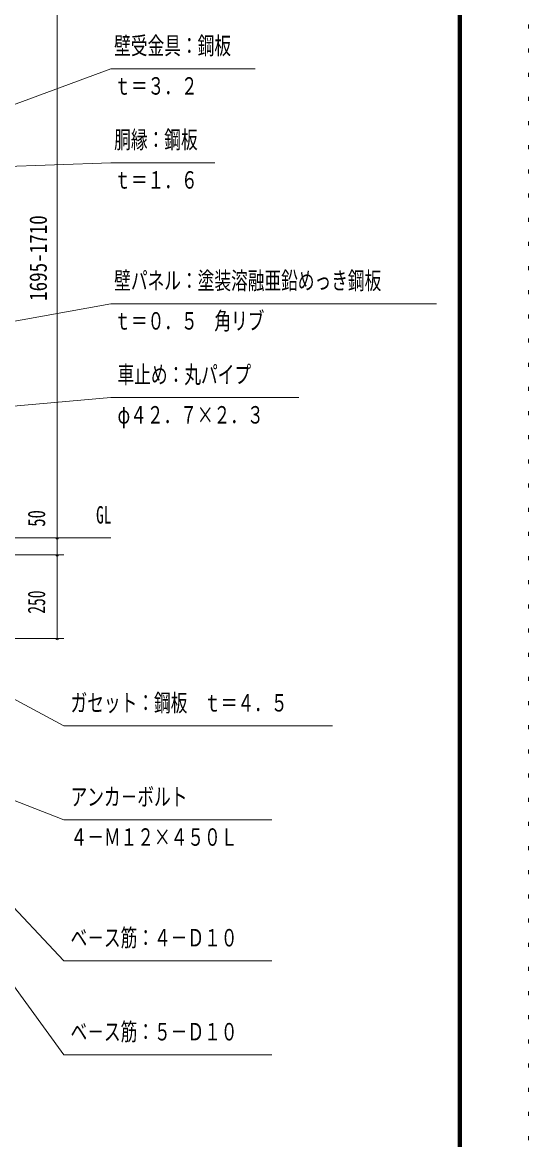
# Model space of a CAD drawing. Units: millimetres, scale not verified. Extents: x -26656 to 26658, y -10500 to 10500.
# Drawn here: x 22888 to 26658, y -3387 to 4936 of the extents above; entities that cross this region are included whole.
import ezdxf
from ezdxf.enums import TextEntityAlignment as Align

# ---------------------------------------------------------------- set-up
doc = ezdxf.new("R2010")
doc.units = ezdxf.units.MM
doc.header["$LTSCALE"] = 60
doc.linetypes.add('USER4', pattern=[3, 0.5, -2.5])
for name, color, linetype, lineweight in [('0-A_2-52DIM', 3, 'Continuous', 18), ('0-C_F-F', 5, 'Continuous', 18), ('0-D_F-E_J_ADD', 5, 'USER4', 18)]:
    doc.layers.add(name, color=color, linetype=linetype, lineweight=lineweight)
doc.styles.add('ＭＳ ゴシック', font='')
doc.styles.get('ＭＳ ゴシック').set_extended_font_data('MS Gothic')

msp = doc.modelspace()

# ---------------------------------------------------------------- linework, layer by layer
at = {"layer": '0-A_2-52DIM'}
for p, q in [((23146.84, 344.93), (23146.84, 5797.43)), ((23546.84, 4589.93), (21621.13, 3875.22)), ((23546.84, 4589.93), (24621.84, 4589.93)), ((23546.84, 3889.93), (21744.11, 3823.93)), ((23546.84, 3889.93), (24321.84, 3889.93)), ((23546.84, 2839.93), (21070.56, 2390.96)), ((23546.84, 2839.93), (25971.84, 2839.93)), ((22496.84, 1094.93), (23546.84, 1094.93)), ((23156.84, 1094.93), (23136.84, 1094.93)), ((21946.84, 969.93), (23196.84, 969.93)), ((23156.84, 969.93), (23136.84, 969.93)), ((22246.84, 344.93), (23196.84, 344.93)), ((23156.84, 344.93), (23136.84, 344.93)), ((21779.53, -451.73), (23196.84, -1005.07)), ((22004.11, -786.39), (23196.84, -2055.07)), ((24746.84, -1005.07), (23196.84, -1005.07)), ((23196.84, -2055.07), (24746.84, -2055.07))]:
    msp.add_line(p, q, dxfattribs=at)
for points in [[(24946.84, 2139.93), (23546.84, 2139.93), (21365.24, 1948.24)], [(21834.88, 428.62), (23196.84, -305.07), (25196.84, -305.07)], [(21747.97, -761.97), (23196.84, -2755.07), (24746.84, -2755.07)]]:
    msp.add_lwpolyline(points, dxfattribs=at)
for centre in [(23146.84, 1094.93), (23146.84, 969.93), (23146.84, 344.93)]:
    msp.add_arc(centre, 10, 180, 0, dxfattribs=at)
at = {"layer": '0-C_F-F'}
for p, q in [((26135.75, -9977.5), (26135.75, 10077.5)), ((26138.25, -9980), (26138.25, 10080)), ((26140.75, -9982.5), (26140.75, 10082.5)), ((26145.75, -9987.5), (26145.75, 10087.5)), ((26150.75, -9992.5), (26150.75, 10092.5)), ((26155.75, -9997.5), (26155.75, 10097.5)), ((26158.25, -10000), (26158.25, 10100))]:
    msp.add_line(p, q, dxfattribs=at)
for points in [[(-2536.75, 10095), (-2536.75, -9995), (26153.25, -9995), (26153.25, 10095)], [(-2531.75, 10090), (-2531.75, -9990), (26148.25, -9990), (26148.25, 10090)], [(-2526.75, 10085), (-2526.75, -9985), (26143.25, -9985), (26143.25, 10085)], [(-2516.75, 10075), (-2516.75, -9975), (26133.25, -9975), (26133.25, 10075)]]:
    msp.add_lwpolyline(points, dxfattribs=at)
at = {"layer": '0-D_F-E_J_ADD'}
msp.add_line((26658.25, 10500), (26658.25, -10500), dxfattribs=at)

# ---------------------------------------------------------------- texts
at = {"layer": '0-A_2-52DIM', "color": 7, "style": 'ＭＳ ゴシック'}
for s, width, p in [('壁受金具：鋼板', 0.7, (23571.84, 4657.69)), ('ｔ＝３．２', 0.7, (23571.84, 4357.69)), ('胴縁：鋼板', 0.7, (23571.84, 3957.69)), ('ｔ＝１．６', 0.7, (23571.84, 3657.69)), ('壁パネル：塗装溶融亜鉛めっき鋼板', 0.7, (23571.84, 2907.69)), ('ｔ＝０．５\u3000角リブ', 0.7, (23571.84, 2607.69)), ('車止め：丸パイプ', 0.7, (23596.84, 2207.69)), ('φ４２．７×２．３', 0.7, (23596.84, 1907.69)), ('GL', 0.65, (23436.84, 1162.7)), ('ガセット：鋼板\u3000ｔ＝４．５', 0.7, (23246.84, -237.3)), ('アンカ－ボルト', 0.7, (23246.84, -937.3)), ('４－Ｍ１２×４５０Ｌ', 0.7, (23246.84, -1237.31)), ('ベ－ス筋：４－Ｄ１０', 0.7, (23246.84, -1987.3)), ('ベ－ス筋：５－Ｄ１０', 0.7, (23246.84, -2687.3))]:
    msp.add_text(s, height=130.2, dxfattribs=dict(at, width=width)).set_placement(p, align=Align.BOTTOM_LEFT)
for s, width, p in [('1695-1710', 0.8, (23109.34, 2860.66)), ('50', 0.7, (23096.84, 1178.21)), ('250', 0.65, (23096.84, 530.6))]:
    msp.add_text(s, height=130.2, rotation=90, dxfattribs=dict(at, width=width)).set_placement(p, align=Align.BOTTOM_LEFT)

doc.saveas('drawing.dxf')
